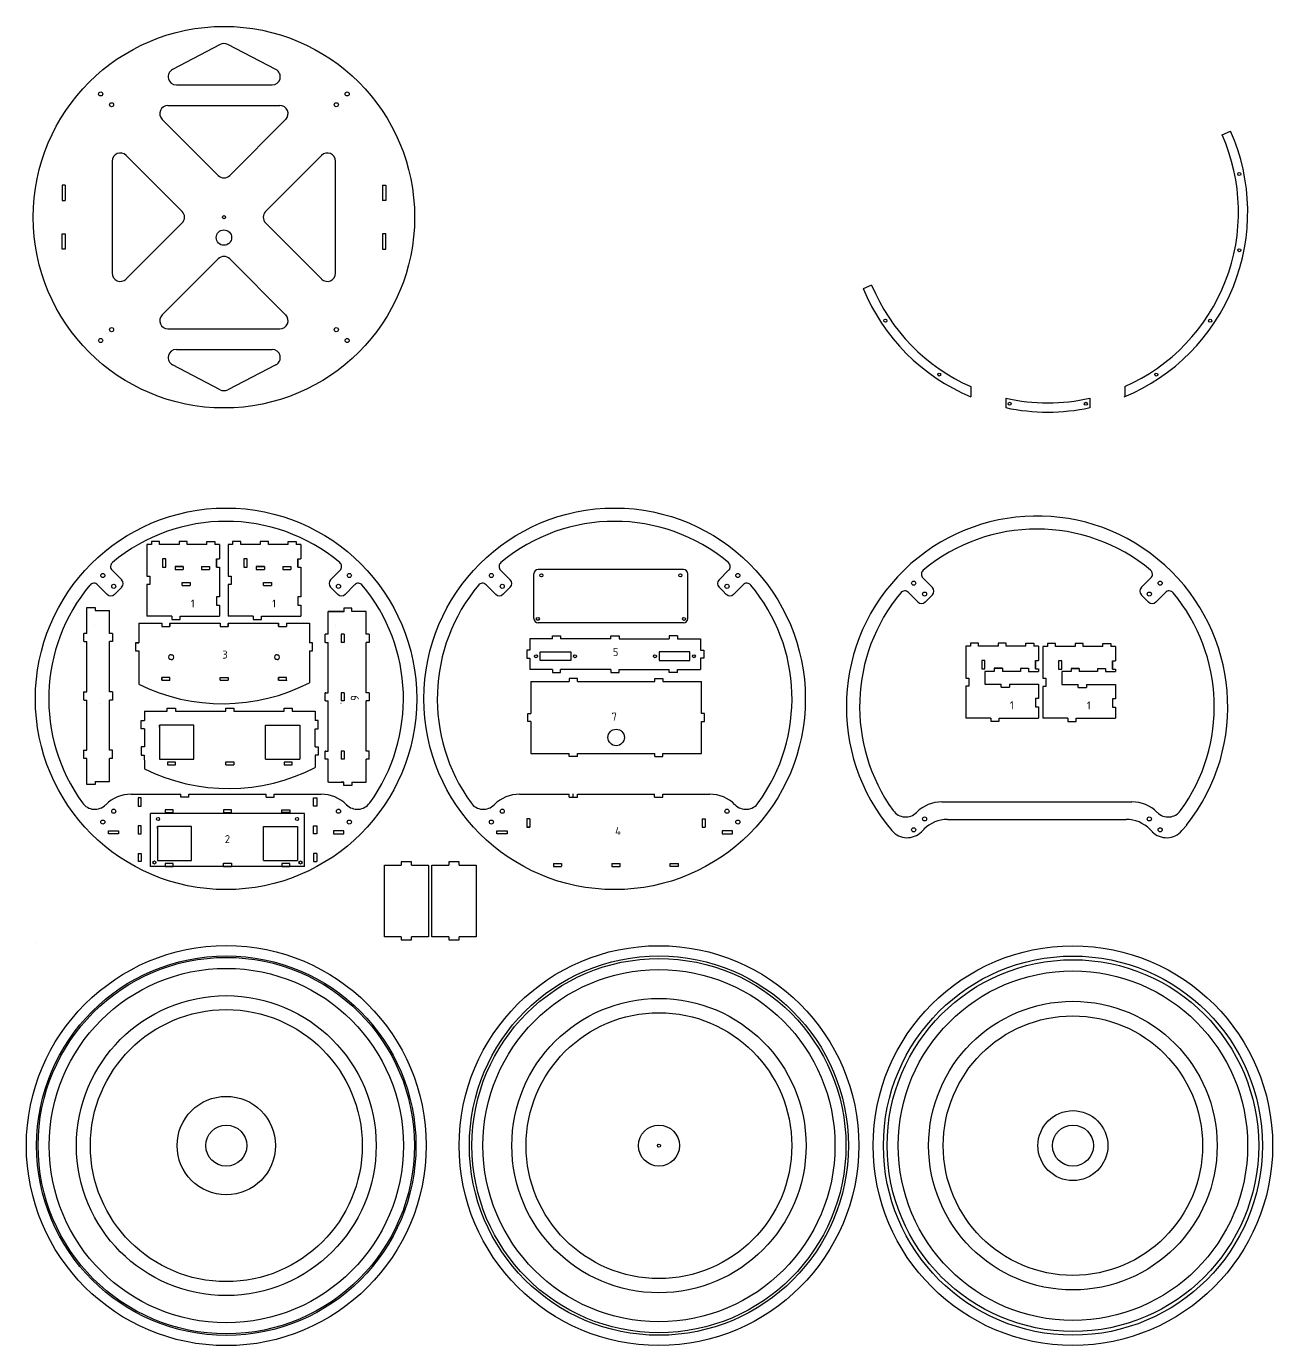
# Model space of a CAD drawing. Header units: millimetres. Extents: x -5261 to 3889, y -3405 to 1689.
# Drawn here: x 1197 to 2412, y -881 to 405 of the extents above; entities that cross this region are included whole.
import ezdxf

# ---------------------------------------------------------------- set-up
doc = ezdxf.new("R2010")
doc.units = ezdxf.units.MM
doc.layers.add('Capa1', color=7, linetype='Continuous')
doc.layers.add('Predeterminado', color=7, linetype='Continuous')

msp = doc.modelspace()

# ---------------------------------------------------------------- linework, layer by layer
at = {"layer": 'Capa1', "color": 7, "linetype": 'Continuous'}
for p, q in [((1385.7, 387), (1339.3, 362.8)), ((1440, 362.8), (1393.1, 387.1)), ((1343, 347.7), (1389.4, 347.7)), ((1389.4, 347.7), (1436.4, 347.7)), ((1334.8, 327.7), (1444, 327.7)), ((1329.1, 314.1), (1383.7, 259.5)), ((1395, 259.5), (1449.6, 314.1)), ((2363.1, 299), (2371.3, 302.7)), ((1348.7, 224.5), (1294.1, 279.1)), ((1430, 224.5), (1484.6, 279.1)), ((1294.1, 158.6), (1348.7, 213.2)), ((1484.6, 158.6), (1430, 213.2)), ((1280.4, 169.5), (1280.4, 164.2)), ((1329.1, 123.5), (1383.7, 178.1)), ((1395, 178.1), (1449.6, 123.5)), ((2021.1, 152.6), (2012.8, 149.1)), ((1334.8, 109.9), (1444, 109.9)), ((1343, 89.9), (1389.4, 89.9)), ((1389.4, 89.9), (1436.4, 89.9)), ((1385.7, 50.6), (1339.3, 74.8)), ((1440, 74.8), (1393.1, 50.6)), ((2118, 53.6), (2118, 43.8)), ((2268, 53.6), (2268, 43.8)), ((2152, 42.3), (2152, 33.1)), ((2234, 42.3), (2234, 33.1)), ((1276.7, -382.4), (1276.7, -379.4)), ((1276.7, -379.4), (1286.7, -379.4)), ((1286.7, -382.4), (1276.7, -382.4)), ((1286.7, -379.4), (1286.7, -382.4)), ((1506.4, -379.4), (1496.4, -379.4)), ((1496.4, -379.4), (1496.4, -382.4)), ((1496.4, -382.4), (1506.4, -382.4)), ((1506.4, -382.4), (1506.4, -379.4)), ((1655.6, -382.4), (1655.6, -379.4)), ((1655.6, -379.4), (1665.6, -379.4)), ((1665.6, -382.4), (1655.6, -382.4)), ((1665.6, -379.4), (1665.6, -382.4)), ((1885.4, -379.4), (1875.4, -379.4)), ((1875.4, -379.4), (1875.4, -382.4)), ((1875.4, -382.4), (1885.4, -382.4)), ((1885.4, -382.4), (1885.4, -379.4)), ((1572.4, -409.8), (1562.4, -409.8)), ((1562.4, -409.8), (1562.4, -412.8)), ((1572.4, -412.8), (1572.4, -409.8)), ((1618.8, -409.8), (1608.8, -409.8)), ((1608.8, -409.8), (1608.8, -412.8)), ((1618.8, -412.8), (1618.8, -409.8)), ((1545.9, -412.8), (1562.4, -412.8)), ((1545.9, -482.8), (1545.9, -412.8)), ((1572.4, -412.8), (1588.9, -412.8)), ((1588.9, -412.8), (1588.9, -482.8)), ((1592.3, -412.8), (1608.8, -412.8)), ((1592.3, -482.8), (1592.3, -412.8)), ((1618.8, -412.8), (1635.3, -412.8)), ((1635.3, -412.8), (1635.3, -482.8)), ((1562.4, -482.8), (1545.9, -482.8)), ((1562.4, -482.8), (1562.4, -485.8)), ((1562.4, -485.8), (1572.4, -485.8)), ((1572.4, -485.8), (1572.4, -482.8)), ((1588.9, -482.8), (1572.4, -482.8)), ((1608.8, -482.8), (1592.3, -482.8)), ((1608.8, -482.8), (1608.8, -485.8)), ((1608.8, -485.8), (1618.8, -485.8)), ((1618.8, -485.8), (1618.8, -482.8)), ((1635.3, -482.8), (1618.8, -482.8))]:
    msp.add_line(p, q, dxfattribs=at)
for centre, radius in [((2379.8, 260.9), 1.5), ((1389.4, 218.8), 1.5), ((1389.4, 198.9), 7.5), ((2379.8, 186.6), 1.5), ((2034.6, 117.9), 1.5), ((2351.4, 117.9), 1.5), ((2087.1, 65.4), 1.5), ((2298.8, 65.4), 1.5), ((2155.8, 36.9), 1.5), ((2230.1, 36.9), 1.5), ((1391.7, -686.3), 195), ((1391.7, -686.3), 185), ((1813.7, -686.3), 194.9), ((1813.7, -686.3), 184.9), ((2217.5, -686.3), 194.8), ((2217.5, -686.3), 184.8), ((1391.7, -686.3), 183.5), ((1391.7, -686.3), 172.8), ((1813.7, -686.3), 182.4), ((2217.5, -686.3), 181.2), ((1813.7, -686.3), 171.7), ((2217.5, -686.3), 170.4), ((1391.7, -686.3), 146.2), ((1813.7, -686.3), 143.5), ((2217.5, -686.3), 140.7), ((1391.7, -686.3), 132.6), ((1813.7, -686.3), 129.6), ((2217.5, -686.3), 126.5), ((1391.7, -686.3), 48), ((2217.5, -686.3), 34.1), ((1391.7, -686.3), 20), ((1813.7, -686.3), 20), ((2217.5, -686.3), 20), ((1813.7, -686.3), 1.5)]:
    msp.add_circle(centre, radius, dxfattribs=at)
for centre, start, end in [((1389.4, 380), 62.734, 117.5843), ((1343, 355.7), 117.5843, 270), ((1436.4, 355.7), 270, 62.734), ((1334.8, 319.7), 90, 225), ((1444, 319.7), 315, 90), ((1288.4, 273.4), 45, 180), ((1490.3, 273.4), 0, 135), ((1389.4, 265.1), 225, 315), ((1343, 218.8), 315, 45), ((1435.7, 218.8), 135, 225), ((1389.4, 172.5), 45, 135), ((1288.4, 164.2), 180, 315), ((1490.3, 164.2), 225, 360), ((1334.8, 117.9), 135, 270), ((1444, 117.9), 270, 45), ((1343, 81.9), 90, 242.4157), ((1436.4, 81.9), 297.266, 90), ((1389.4, 57.7), 242.4157, 297.266)]:
    msp.add_arc(centre, 8, start, end, dxfattribs=at)
at = {"layer": 'Predeterminado', "color": 7, "linetype": 'Continuous'}
for p, q in [((1280.4, 273.4), (1280.4, 164.2)), ((1498.3, 164.2), (1498.3, 273.4)), ((1234.6, 250.1), (1231.6, 250.1)), ((1231.6, 250.1), (1231.6, 235.1)), ((1234.6, 250.1), (1234.6, 235.1)), ((1544.2, 250.1), (1547.2, 250.1)), ((1544.2, 250.1), (1544.2, 235.1)), ((1547.2, 250.1), (1547.2, 235.1)), ((1231.6, 235.1), (1234.6, 235.1)), ((1547.2, 235.1), (1544.2, 235.1)), ((1231.6, 187.5), (1231.6, 202.5)), ((1231.6, 202.5), (1234.6, 202.5)), ((1234.6, 202.5), (1234.6, 187.5)), ((1547.2, 202.5), (1544.2, 202.5)), ((1544.2, 202.5), (1544.2, 187.5)), ((1547.2, 187.5), (1547.2, 202.5)), ((1234.6, 187.5), (1231.6, 187.5)), ((1544.2, 187.5), (1547.2, 187.5)), ((1318.6, -100.3), (1314.1, -100.3)), ((1314.1, -100.3), (1314.1, -131.3)), ((1326.6, -97.3), (1318.6, -97.3)), ((1318.6, -97.3), (1318.6, -100.3)), ((1326.6, -100.3), (1326.6, -97.3)), ((1332.6, -100.3), (1326.6, -100.3)), ((1345.6, -100.3), (1326.6, -100.3)), ((1353.6, -97.3), (1345.6, -97.3)), ((1345.6, -97.3), (1345.6, -100.3)), ((1353.6, -100.3), (1353.6, -97.3)), ((1372.6, -100.3), (1353.6, -100.3)), ((1372.6, -100.3), (1372.6, -97.3)), ((1372.6, -97.3), (1380.6, -97.3)), ((1380.6, -97.3), (1380.6, -100.3)), ((1385.1, -100.3), (1380.6, -100.3)), ((1385.1, -100.3), (1385.1, -114.3)), ((1397.9, -100.3), (1393.4, -100.3)), ((1393.4, -100.3), (1393.4, -131.3)), ((1405.9, -97.3), (1397.9, -97.3)), ((1397.9, -97.3), (1397.9, -100.3)), ((1405.9, -100.3), (1405.9, -97.3)), ((1411.9, -100.3), (1405.9, -100.3)), ((1424.9, -100.3), (1405.9, -100.3)), ((1432.9, -97.3), (1424.9, -97.3)), ((1424.9, -97.3), (1424.9, -100.3)), ((1432.9, -100.3), (1432.9, -97.3)), ((1451.9, -100.3), (1432.9, -100.3)), ((1451.9, -100.3), (1451.9, -97.3)), ((1451.9, -97.3), (1459.9, -97.3)), ((1459.9, -97.3), (1459.9, -100.3)), ((1464.4, -100.3), (1459.9, -100.3)), ((1464.4, -100.3), (1464.4, -114.3)), ((1332.6, -114.3), (1329.6, -114.3)), ((1329.6, -114.3), (1329.6, -122.3)), ((1332.6, -122.3), (1332.6, -114.3)), ((1382.1, -114.3), (1385.1, -114.3)), ((1382.1, -122.3), (1382.1, -114.3)), ((1382.1, -114.3), (1382.1, -122.3)), ((1411.9, -114.3), (1408.9, -114.3)), ((1408.9, -114.3), (1408.9, -122.3)), ((1411.9, -122.3), (1411.9, -114.3)), ((1461.4, -114.3), (1464.4, -114.3)), ((1461.4, -122.3), (1461.4, -114.3)), ((1461.4, -114.3), (1461.4, -122.3)), ((1289.7, -134.7), (1280.3, -125.3)), ((1329.6, -122.3), (1332.6, -122.3)), ((1341.7, -121.8), (1349.7, -121.8)), ((1349.7, -121.8), (1341.7, -121.8)), ((1341.7, -121.8), (1341.7, -124.8)), ((1341.7, -124.8), (1349.7, -124.8)), ((1349.7, -121.8), (1349.7, -124.8)), ((1367.4, -121.8), (1367.4, -124.8)), ((1367.4, -121.8), (1375.2, -121.8)), ((1367.4, -124.8), (1375.2, -124.8)), ((1375.2, -121.8), (1375.2, -124.8)), ((1382.1, -122.3), (1385.1, -122.3)), ((1385.1, -122.3), (1385.1, -124.8)), ((1385.1, -124.8), (1385.1, -137.3)), ((1408.9, -122.3), (1411.9, -122.3)), ((1421, -121.8), (1429, -121.8)), ((1429, -121.8), (1421, -121.8)), ((1421, -121.8), (1421, -124.8)), ((1421, -124.8), (1429, -124.8)), ((1429, -121.8), (1429, -124.8)), ((1446.7, -121.8), (1446.7, -124.8)), ((1446.7, -121.8), (1454.5, -121.8)), ((1446.7, -124.8), (1454.5, -124.8)), ((1454.5, -121.8), (1454.5, -124.8)), ((1461.4, -122.3), (1464.4, -122.3)), ((1464.4, -122.3), (1464.4, -124.8)), ((1464.4, -124.8), (1464.4, -137.3)), ((1493.4, -134.7), (1502.8, -125.3)), ((1668.6, -134.7), (1659.3, -125.3)), ((1837.8, -124.8), (1695.8, -124.8)), ((1872.4, -134.7), (1881.7, -125.3)), ((1275.5, -148.9), (1266.1, -139.5)), ((1314.1, -131.3), (1317.1, -131.3)), ((1314.1, -139.3), (1314.1, -170.3)), ((1317.1, -139.3), (1314.1, -139.3)), ((1317.1, -131.3), (1317.1, -139.3)), ((1348.6, -140.3), (1348.6, -137.3)), ((1348.6, -137.3), (1356.6, -137.3)), ((1348.6, -140.3), (1356.6, -140.3)), ((1356.6, -137.3), (1356.6, -140.3)), ((1385.1, -137.3), (1385.1, -151.3)), ((1393.4, -131.3), (1396.4, -131.3)), ((1393.4, -139.3), (1393.4, -170.3)), ((1396.4, -139.3), (1393.4, -139.3)), ((1396.4, -131.3), (1396.4, -139.3)), ((1427.9, -140.3), (1427.9, -137.3)), ((1427.9, -137.3), (1435.9, -137.3)), ((1427.9, -140.3), (1435.9, -140.3)), ((1435.9, -137.3), (1435.9, -140.3)), ((1464.4, -137.3), (1464.4, -151.3)), ((1507.5, -148.9), (1516.9, -139.5)), ((1654.5, -148.9), (1645.1, -139.5)), ((1691.8, -172.5), (1691.8, -128.8)), ((1841.8, -172.5), (1841.8, -128.8)), ((1886.5, -148.9), (1895.9, -139.5)), ((2080.5, -142.2), (2071.1, -132.8)), ((2080.5, -142.2), (2071.1, -132.8)), ((2284.2, -142.2), (2293.6, -132.8)), ((2284.2, -142.2), (2293.6, -132.8)), ((1286.1, -145.3), (1282.6, -148.9)), ((1286.1, -145.3), (1289.7, -141.8)), ((1385.1, -151.3), (1382.1, -151.3)), ((1382.1, -151.3), (1382.1, -159.3)), ((1464.4, -151.3), (1461.4, -151.3)), ((1461.4, -151.3), (1461.4, -159.3)), ((1496.9, -145.3), (1493.4, -141.8)), ((1496.9, -145.3), (1500.5, -148.9)), ((1665.1, -145.3), (1661.6, -148.9)), ((1665.1, -145.3), (1668.6, -141.8)), ((1875.9, -145.3), (1872.4, -141.8)), ((1875.9, -145.3), (1879.4, -148.9)), ((2066.4, -156.4), (2057, -147)), ((2066.4, -156.4), (2057, -147)), ((2077, -152.8), (2073.5, -156.4)), ((2077, -152.8), (2073.5, -156.4)), ((2077, -152.8), (2080.5, -149.3)), ((2077, -152.8), (2080.5, -149.3)), ((2287.8, -152.8), (2284.2, -149.3)), ((2287.8, -152.8), (2284.2, -149.3)), ((2287.8, -152.8), (2291.3, -156.4)), ((2287.8, -152.8), (2291.3, -156.4)), ((2298.4, -156.4), (2307.8, -147)), ((2298.4, -156.4), (2307.8, -147)), ((1255.7, -164.7), (1255.7, -161.7)), ((1255.7, -161.7), (1263.7, -161.7)), ((1255.7, -187), (1255.7, -164.7)), ((1263.7, -161.7), (1263.7, -164.7)), ((1263.7, -164.7), (1277.7, -164.7)), ((1277.7, -187), (1277.7, -164.7)), ((1382.1, -159.3), (1385.1, -159.3)), ((1385.1, -159.3), (1385.1, -170.3)), ((1461.4, -159.3), (1464.4, -159.3)), ((1464.4, -159.3), (1464.4, -170.3)), ((1491.7, -165.5), (1491.2, -165.5)), ((1491.2, -187.8), (1491.2, -165.5)), ((1506.2, -165.5), (1491.7, -165.5)), ((1491.7, -165.5), (1503.7, -165.5)), ((1503.7, -165.5), (1506.7, -165.5)), ((1514.2, -162.5), (1506.2, -162.5)), ((1506.2, -162.5), (1506.2, -165.5)), ((1514.2, -165.5), (1514.2, -162.5)), ((1528.2, -165.5), (1514.2, -165.5)), ((1528.2, -187.8), (1528.2, -165.5)), ((1263.5, -179.5), (1263.4, -179.6)), ((1306.3, -177.1), (1328.7, -177.1)), ((1306.3, -177.1), (1306.3, -196.1)), ((1338.6, -170.3), (1314.1, -170.3)), ((1328.7, -177.1), (1328.7, -180.1)), ((1328.7, -177.3), (1328.7, -180)), ((1336.5, -177.1), (1336.5, -180.1)), ((1336.5, -177.1), (1385.7, -177.1)), ((1336.5, -180), (1336.5, -177.3)), ((1338.6, -170.3), (1338.6, -173.3)), ((1338.6, -173.3), (1346.6, -173.3)), ((1346.6, -170.3), (1385.1, -170.3)), ((1346.6, -173.3), (1346.6, -170.3)), ((1385.7, -177.1), (1385.7, -180.1)), ((1385.7, -177.3), (1385.7, -180.1)), ((1417.9, -170.3), (1393.4, -170.3)), ((1393.5, -177.1), (1442.6, -177.1)), ((1393.5, -177.1), (1393.5, -180.1)), ((1393.5, -180.1), (1393.5, -177.3)), ((1417.9, -170.3), (1417.9, -173.3)), ((1417.9, -173.3), (1425.9, -173.3)), ((1425.9, -170.3), (1464.4, -170.3)), ((1425.9, -173.3), (1425.9, -170.3)), ((1442.6, -177.1), (1442.6, -180.1)), ((1442.6, -180), (1442.6, -177.3)), ((1450.4, -177.1), (1450.4, -180.1)), ((1450.4, -177.1), (1472.9, -177.1)), ((1450.4, -177.3), (1450.4, -180)), ((1472.9, -177.1), (1472.9, -196.1)), ((1498.2, -179.5), (1498.3, -179.6)), ((1837.8, -176.5), (1695.8, -176.5)), ((1253.2, -187), (1252.7, -187)), ((1252.7, -195), (1252.7, -187)), ((1255.7, -187), (1253.2, -187)), ((1280.7, -187), (1277.7, -187)), ((1280.7, -187), (1280.7, -195)), ((1328.7, -180.1), (1336.5, -180.1)), ((1385.7, -180.1), (1393.5, -180.1)), ((1385.7, -180.1), (1393.5, -180.1)), ((1442.6, -180.1), (1450.4, -180.1)), ((1488.7, -187.8), (1488.2, -187.8)), ((1488.2, -195.8), (1488.2, -187.8)), ((1491.2, -187.8), (1488.7, -187.8)), ((1506.7, -187.8), (1503.7, -187.8)), ((1503.7, -187.8), (1503.7, -195.8)), ((1506.7, -187.8), (1506.7, -195.8)), ((1531.2, -187.8), (1528.2, -187.8)), ((1531.2, -187.8), (1531.2, -195.8)), ((1709.8, -192.2), (1687.8, -192.2)), ((1687.8, -192.2), (1687.8, -203.2)), ((1709.8, -192.2), (1709.8, -189.2)), ((1709.8, -189.2), (1717.8, -189.2)), ((1717.8, -189.2), (1717.8, -192.2)), ((1766.8, -192.2), (1717.8, -192.2)), ((1766.8, -192.2), (1766.8, -189.2)), ((1766.8, -189.2), (1774.8, -189.2)), ((1774.8, -189.2), (1774.8, -192.2)), ((1774.8, -192.2), (1823.8, -192.2)), ((1831.8, -189.2), (1823.8, -189.2)), ((1823.8, -189.2), (1823.8, -192.2)), ((1831.8, -189.2), (1831.8, -192.2)), ((1831.8, -192.2), (1854.4, -192.2)), ((1854.4, -192.2), (1854.4, -203.2)), ((1253.2, -195), (1252.7, -195)), ((1253.2, -195), (1255.7, -195)), ((1255.7, -244), (1255.7, -195)), ((1280.7, -195), (1277.7, -195)), ((1277.7, -244), (1277.7, -195)), ((1303.3, -196.1), (1306.3, -196.1)), ((1306.3, -196.1), (1303.3, -196.1)), ((1303.3, -196.1), (1303.3, -204.1)), ((1303.3, -204.1), (1306.3, -204.1)), ((1306.3, -204.1), (1306.3, -232.6)), ((1475.9, -196.1), (1472.9, -196.1)), ((1472.9, -204.1), (1472.9, -232.6)), ((1472.9, -204.1), (1475.9, -204.1)), ((1475.9, -204.1), (1475.9, -196.1)), ((1488.7, -195.8), (1488.2, -195.8)), ((1488.7, -195.8), (1491.2, -195.8)), ((1491.2, -244.8), (1491.2, -195.8)), ((1506.7, -195.8), (1503.7, -195.8)), ((1531.2, -195.8), (1528.2, -195.8)), ((1528.2, -244.8), (1528.2, -195.8)), ((1687.8, -203.2), (1684.8, -203.2)), ((1684.8, -203.2), (1684.8, -211.2)), ((1697.8, -213.4), (1697.8, -204.9)), ((1697.8, -204.9), (1727.8, -204.9)), ((1727.8, -204.9), (1727.8, -213.4)), ((1843.8, -204.9), (1813.8, -204.9)), ((1813.8, -204.9), (1813.8, -213.4)), ((1843.8, -213.4), (1843.8, -204.9)), ((1854.4, -203.2), (1857.4, -203.2)), ((1857.4, -203.2), (1857.4, -211.2)), ((2117.5, -199.5), (2113, -199.5)), ((2113, -199.5), (2113, -230.5)), ((2125.5, -196.5), (2117.5, -196.5)), ((2117.5, -196.5), (2117.5, -199.5)), ((2125.5, -199.5), (2125.5, -196.5)), ((2131.5, -199.5), (2125.5, -199.5)), ((2144.5, -199.5), (2125.5, -199.5)), ((2152.5, -196.5), (2144.5, -196.5)), ((2144.5, -196.5), (2144.5, -199.5)), ((2152.5, -199.5), (2152.5, -196.5)), ((2171.5, -199.5), (2152.5, -199.5)), ((2171.5, -199.5), (2171.5, -196.5)), ((2171.5, -196.5), (2179.5, -196.5)), ((2179.5, -196.5), (2179.5, -199.5)), ((2184, -199.5), (2179.5, -199.5)), ((2184, -199.5), (2184, -213.5)), ((2192.6, -199.7), (2188.1, -199.7)), ((2188.1, -199.7), (2188.1, -230.7)), ((2200.6, -196.7), (2192.6, -196.7)), ((2192.6, -196.7), (2192.6, -199.7)), ((2200.6, -199.7), (2200.6, -196.7)), ((2206.6, -199.7), (2200.6, -199.7)), ((2219.6, -199.7), (2200.6, -199.7)), ((2227.6, -196.7), (2219.6, -196.7)), ((2219.6, -196.7), (2219.6, -199.7)), ((2227.6, -199.7), (2227.6, -196.7)), ((2246.6, -199.7), (2227.6, -199.7)), ((2246.6, -199.7), (2246.6, -196.7)), ((2246.6, -196.7), (2254.6, -196.7)), ((2254.6, -196.7), (2254.6, -199.7)), ((2259.1, -199.7), (2254.6, -199.7)), ((2259.1, -199.7), (2259.1, -213.7)), ((1337.9, -207.9), (1336.7, -207.9)), ((1337.9, -212.3), (1336.7, -212.3)), ((1337.9, -207.9), (1339.1, -207.9)), ((1337.9, -212.3), (1339.1, -212.3)), ((1441.2, -207.9), (1440, -207.9)), ((1441.2, -212.3), (1440, -212.3)), ((1441.2, -207.9), (1442.4, -207.9)), ((1441.2, -212.3), (1442.4, -212.3)), ((1684.8, -211.2), (1687.8, -211.2)), ((1687.8, -211.2), (1687.8, -222.2)), ((1727.8, -213.4), (1697.8, -213.4)), ((1813.8, -213.4), (1843.8, -213.4)), ((1854.4, -211.2), (1854.4, -222.2)), ((1857.4, -211.2), (1854.4, -211.2)), ((2131.5, -213.5), (2128.5, -213.5)), ((2128.5, -213.5), (2128.5, -221.5)), ((2131.5, -221.5), (2131.5, -213.5)), ((2181, -213.5), (2184, -213.5)), ((2181, -221.5), (2181, -213.5)), ((2181, -213.5), (2181, -221.5)), ((2206.6, -213.7), (2203.6, -213.7)), ((2203.6, -213.7), (2203.6, -221.7)), ((2206.6, -221.7), (2206.6, -213.7)), ((2256.1, -213.7), (2259.1, -213.7)), ((2256.1, -221.7), (2256.1, -213.7)), ((2256.1, -213.7), (2256.1, -221.7)), ((1328.7, -232.6), (1328.7, -229.8)), ((1336.5, -229.9), (1328.7, -229.9)), ((1328.7, -229.9), (1328.7, -232.6)), ((1336.5, -232.6), (1336.5, -229.9)), ((1385.7, -232.6), (1385.7, -229.8)), ((1385.7, -229.8), (1393.5, -229.8)), ((1385.7, -232.6), (1385.7, -229.8)), ((1393.5, -229.8), (1393.5, -232.6)), ((1393.5, -229.8), (1393.5, -232.6)), ((1442.6, -232.6), (1442.6, -229.8)), ((1450.4, -229.9), (1442.6, -229.9)), ((1442.6, -229.9), (1442.6, -232.6)), ((1450.4, -232.6), (1450.4, -229.9)), ((1709.8, -222.2), (1687.8, -222.2)), ((1709.8, -222.2), (1709.8, -225.2)), ((1709.8, -225.2), (1717.8, -225.2)), ((1766.8, -222.2), (1717.8, -222.2)), ((1717.8, -225.2), (1717.8, -222.2)), ((1734.3, -230.9), (1726.3, -230.9)), ((1726.3, -230.9), (1726.3, -233.9)), ((1734.3, -233.9), (1734.3, -230.9)), ((1766.8, -222.2), (1766.8, -225.2)), ((1766.8, -225.2), (1774.8, -225.2)), ((1774.8, -225.2), (1774.8, -222.2)), ((1774.8, -222.2), (1823.8, -222.2)), ((1809.6, -233.9), (1809.6, -230.9)), ((1809.6, -230.9), (1817.6, -230.9)), ((1817.6, -230.9), (1817.6, -233.9)), ((1823.8, -225.2), (1823.8, -222.2)), ((1831.8, -225.2), (1823.8, -225.2)), ((1831.8, -222.2), (1854.4, -222.2)), ((1831.8, -225.2), (1831.8, -222.2)), ((2113, -230.5), (2116, -230.5)), ((2116, -230.5), (2116, -238.5)), ((2128.5, -221.5), (2131.5, -221.5)), ((2131.5, -224), (2131.5, -236.5)), ((2140.7, -224), (2131.5, -224)), ((2140.7, -221), (2148.7, -221)), ((2148.7, -221), (2140.7, -221)), ((2140.7, -221), (2140.7, -224)), ((2148.7, -221), (2148.7, -224)), ((2166.3, -224), (2148.7, -224)), ((2166.3, -221), (2166.3, -224)), ((2166.3, -221), (2174.2, -221)), ((2174.2, -221), (2174.2, -224)), ((2174.2, -224), (2184, -224)), ((2181, -221.5), (2184, -221.5)), ((2184, -221.5), (2184, -224)), ((2188.1, -230.7), (2191.1, -230.7)), ((2191.1, -230.7), (2191.1, -238.7)), ((2203.6, -221.7), (2206.6, -221.7)), ((2206.6, -224.2), (2206.6, -236.7)), ((2215.7, -224.2), (2206.6, -224.2)), ((2215.7, -221.2), (2223.7, -221.2)), ((2223.7, -221.2), (2215.7, -221.2)), ((2215.7, -221.2), (2215.7, -224.2)), ((2223.7, -221.2), (2223.7, -224.2)), ((2241.4, -224.2), (2223.7, -224.2)), ((2241.4, -221.2), (2241.4, -224.2)), ((2241.4, -221.2), (2249.2, -221.2)), ((2249.2, -221.2), (2249.2, -224.2)), ((2249.2, -224.2), (2259.1, -224.2)), ((2256.1, -221.7), (2259.1, -221.7)), ((2259.1, -221.7), (2259.1, -224.2)), ((1253.2, -244), (1252.7, -244)), ((1252.7, -252), (1252.7, -244)), ((1253.2, -244), (1255.7, -244)), ((1280.7, -244), (1277.7, -244)), ((1280.7, -244), (1280.7, -252)), ((1306.3, -232.6), (1306.3, -236.5)), ((1328.7, -232.6), (1336.5, -232.6)), ((1336.5, -232.6), (1336.7, -232.6)), ((1336.7, -232.8), (1336.7, -232.6)), ((1385.7, -232.6), (1393.5, -232.6)), ((1442.6, -232.6), (1450.4, -232.6)), ((1450.4, -232.6), (1450.7, -232.6)), ((1450.7, -232.8), (1450.7, -232.6)), ((1456.5, -242.3), (1456.5, -242.3)), ((1472.9, -232.6), (1472.9, -235.1)), ((1688.7, -233.9), (1688.7, -264.9)), ((1688.7, -233.9), (1726.3, -233.9)), ((1734.3, -233.9), (1809.6, -233.9)), ((1817.6, -233.9), (1855.3, -233.9)), ((1855.3, -264.9), (1855.3, -233.9)), ((2113, -238.5), (2113, -269.5)), ((2116, -238.5), (2113, -238.5)), ((2131.5, -236.5), (2147.5, -236.5)), ((2147.5, -239.5), (2147.5, -236.5)), ((2147.5, -239.5), (2155.5, -239.5)), ((2155.5, -236.5), (2155.5, -239.5)), ((2155.5, -236.5), (2184, -236.5)), ((2184, -236.5), (2184, -250.5)), ((2188.1, -238.7), (2188.1, -269.7)), ((2191.1, -238.7), (2188.1, -238.7)), ((2206.6, -236.7), (2222.6, -236.7)), ((2222.6, -239.7), (2222.6, -236.7)), ((2222.6, -239.7), (2230.6, -239.7)), ((2230.6, -236.7), (2230.6, -239.7)), ((2230.6, -236.7), (2259.1, -236.7)), ((2259.1, -236.7), (2259.1, -250.7)), ((1253.2, -252), (1252.7, -252)), ((1253.2, -252), (1255.7, -252)), ((1255.7, -300.9), (1255.7, -252)), ((1268.8, -254.8), (1268.7, -254.8)), ((1277.7, -300.9), (1277.7, -252)), ((1280.7, -252), (1277.7, -252)), ((1488.7, -244.8), (1488.2, -244.8)), ((1488.2, -252.8), (1488.2, -244.8)), ((1488.7, -252.8), (1488.2, -252.8)), ((1488.7, -244.8), (1491.2, -244.8)), ((1488.7, -252.8), (1491.2, -252.8)), ((1491.2, -301.7), (1491.2, -252.8)), ((1503.5, -254.8), (1503.6, -254.8)), ((1506.7, -244.8), (1503.7, -244.8)), ((1503.7, -244.8), (1503.7, -252.8)), ((1506.7, -252.8), (1503.7, -252.8)), ((1506.7, -244.8), (1506.7, -252.8)), ((1531.2, -244.8), (1528.2, -244.8)), ((1528.2, -301.7), (1528.2, -252.8)), ((1531.2, -252.8), (1528.2, -252.8)), ((1531.2, -244.8), (1531.2, -252.8)), ((2184, -250.5), (2181, -250.5)), ((2181, -250.5), (2181, -258.5)), ((2259.1, -250.7), (2256.1, -250.7)), ((2256.1, -250.7), (2256.1, -258.7)), ((1311.8, -262.7), (1334.1, -262.7)), ((1311.8, -262.7), (1311.8, -271.9)), ((1334.1, -262.7), (1334.1, -259.7)), ((1334.1, -259.7), (1342.1, -259.7)), ((1342.1, -259.7), (1342.1, -262.7)), ((1342.1, -262.7), (1391.1, -262.7)), ((1391.1, -262.7), (1391.1, -259.7)), ((1391.1, -259.7), (1399.1, -259.7)), ((1399.1, -259.7), (1399.1, -262.7)), ((1399.1, -262.7), (1448, -262.7)), ((1448, -262.7), (1448, -259.7)), ((1448, -259.7), (1456, -259.7)), ((1456, -259.7), (1456, -262.7)), ((1456, -262.7), (1478.4, -262.7)), ((1478.4, -262.7), (1478.4, -271.9)), ((1685.7, -272.9), (1685.7, -264.9)), ((1685.7, -264.9), (1688.7, -264.9)), ((1858.3, -264.9), (1855.3, -264.9)), ((1858.3, -272.9), (1858.3, -264.9)), ((2137.5, -269.5), (2113, -269.5)), ((2137.5, -269.5), (2137.5, -272.5)), ((2145.5, -269.5), (2184, -269.5)), ((2145.5, -272.5), (2145.5, -269.5)), ((2181, -258.5), (2184, -258.5)), ((2184, -258.5), (2184, -269.5)), ((2212.6, -269.7), (2188.1, -269.7)), ((2212.6, -269.7), (2212.6, -272.7)), ((2220.6, -269.7), (2259.1, -269.7)), ((2220.6, -272.7), (2220.6, -269.7)), ((2256.1, -258.7), (2259.1, -258.7)), ((2259.1, -258.7), (2259.1, -269.7)), ((1308.8, -279.9), (1308.8, -271.9)), ((1308.8, -271.9), (1311.8, -271.9)), ((1311.8, -279.9), (1308.8, -279.9)), ((1311.8, -279.9), (1311.8, -297.5)), ((1326.7, -276.3), (1326.7, -309.7)), ((1360.1, -276.3), (1326.7, -276.3)), ((1339.2, -276.3), (1326.7, -276.3)), ((1326.7, -278.4), (1326.7, -276.3)), ((1360.1, -309.7), (1360.1, -276.3)), ((1430.1, -309.7), (1430.1, -276.3)), ((1430.1, -276.3), (1463.4, -276.3)), ((1463.4, -276.3), (1463.4, -309.7)), ((1481.4, -271.9), (1478.4, -271.9)), ((1478.4, -297.5), (1478.4, -279.9)), ((1478.4, -279.9), (1481.4, -279.9)), ((1481.4, -279.9), (1481.4, -271.9)), ((1688.7, -272.9), (1685.7, -272.9)), ((1688.7, -272.9), (1688.7, -303.9)), ((1855.3, -272.9), (1858.3, -272.9)), ((1855.3, -303.9), (1855.3, -272.9)), ((2137.5, -272.5), (2145.5, -272.5)), ((2212.6, -272.7), (2220.6, -272.7)), ((1253.2, -300.9), (1252.7, -300.9)), ((1252.7, -308.9), (1252.7, -300.9)), ((1253.2, -300.9), (1255.7, -300.9)), ((1280.7, -300.9), (1277.7, -300.9)), ((1280.7, -308.9), (1280.7, -300.9)), ((1308.8, -297.5), (1308.7, -305.5)), ((1308.7, -305.5), (1311.7, -305.5)), ((1311.8, -297.5), (1308.8, -297.5)), ((1311.7, -305.5), (1311.8, -315.2)), ((1478.4, -297.5), (1481.4, -297.5)), ((1481.4, -305.5), (1478.4, -305.5)), ((1478.4, -305.5), (1478.4, -315.2)), ((1481.4, -297.5), (1481.4, -305.5)), ((1488.7, -301.7), (1488.2, -301.7)), ((1488.2, -309.7), (1488.2, -301.7)), ((1488.7, -301.7), (1491.2, -301.7)), ((1503.7, -301.7), (1503.7, -309.7)), ((1506.7, -301.7), (1503.7, -301.7)), ((1506.7, -301.7), (1506.7, -309.7)), ((1531.2, -301.7), (1528.2, -301.7)), ((1531.2, -309.7), (1531.2, -301.7)), ((1688.7, -303.9), (1726.3, -303.9)), ((1726.3, -306.9), (1726.3, -303.9)), ((1734.3, -306.9), (1726.3, -306.9)), ((1734.3, -303.9), (1809.6, -303.9)), ((1734.3, -306.9), (1734.3, -303.9)), ((1809.6, -306.9), (1809.6, -303.9)), ((1809.6, -306.9), (1817.6, -306.9)), ((1817.6, -306.9), (1817.6, -303.9)), ((1817.6, -303.9), (1855.3, -303.9)), ((1253.2, -308.9), (1252.7, -308.9)), ((1255.7, -308.9), (1253.2, -308.9)), ((1255.7, -331.3), (1255.7, -308.9)), ((1280.7, -308.9), (1277.7, -308.9)), ((1277.7, -331.3), (1277.7, -308.9)), ((1311.8, -315.2), (1311.8, -319.1)), ((1326.7, -309.7), (1360.1, -309.7)), ((1342, -312.5), (1334.2, -312.5)), ((1334.2, -312.5), (1334.2, -315.2)), ((1342, -312.5), (1334.2, -312.5)), ((1334.2, -312.5), (1334.2, -315.2)), ((1334.2, -315.2), (1342, -315.2)), ((1342, -315.2), (1342, -312.5)), ((1342, -315.2), (1342, -312.5)), ((1391.2, -315.2), (1391.2, -312.2)), ((1391.2, -312.2), (1399, -312.2)), ((1391.2, -315.2), (1391.2, -312.2)), ((1391.2, -312.2), (1399, -312.2)), ((1391.2, -315.2), (1399, -315.2)), ((1399, -312.2), (1399, -315.2)), ((1399, -312.2), (1399, -315.2)), ((1430.1, -309.7), (1463.4, -309.7)), ((1455.9, -312.5), (1448.1, -312.5)), ((1448.1, -312.5), (1448.1, -315.2)), ((1455.9, -312.5), (1448.1, -312.5)), ((1448.1, -312.5), (1448.1, -315.2)), ((1448.1, -315.2), (1455.9, -315.2)), ((1455.9, -315.2), (1455.9, -312.5)), ((1455.9, -315.2), (1455.9, -312.5)), ((1478.4, -315.2), (1478.4, -317.8)), ((1488.7, -309.7), (1488.2, -309.7)), ((1491.2, -309.7), (1488.7, -309.7)), ((1491.2, -332.1), (1491.2, -309.7)), ((1506.7, -309.7), (1503.7, -309.7)), ((1531.2, -309.7), (1528.2, -309.7)), ((1528.2, -332.1), (1528.2, -309.7)), ((1255.7, -334.3), (1255.7, -331.3)), ((1263.7, -334.3), (1255.7, -334.3)), ((1263.7, -331.3), (1277.7, -331.3)), ((1263.7, -331.3), (1263.7, -334.3)), ((1462, -324.9), (1462.1, -324.9)), ((1491.7, -332.1), (1491.2, -332.1)), ((1491.7, -332.1), (1506.2, -332.1)), ((1506.2, -332.1), (1503.7, -332.1)), ((1506.2, -335.1), (1506.2, -332.1)), ((1514.2, -332.1), (1514.2, -335.1)), ((1514.2, -332.1), (1528.2, -332.1)), ((1298.8, -343.7), (1302.2, -343.7)), ((1301.5, -343.7), (1347.2, -343.7)), ((1309.6, -343.7), (1347.2, -343.7)), ((1347.2, -346.7), (1347.2, -343.7)), ((1355.2, -346.7), (1347.2, -346.7)), ((1355.2, -343.7), (1430.5, -343.7)), ((1355.2, -343.7), (1430.5, -343.7)), ((1355.2, -346.7), (1355.2, -343.7)), ((1430.5, -346.7), (1430.5, -343.7)), ((1430.5, -346.7), (1438.5, -346.7)), ((1438.5, -346.7), (1438.5, -343.7)), ((1438.5, -343.7), (1476.2, -343.7)), ((1438.5, -343.7), (1484.2, -343.7)), ((1514.2, -335.1), (1506.2, -335.1)), ((1677.8, -343.7), (1681.2, -343.7)), ((1680.5, -343.7), (1726.2, -343.7)), ((1688.6, -343.7), (1726.2, -343.7)), ((1726.2, -346.7), (1726.2, -343.7)), ((1726.2, -346.7), (1734.2, -346.7)), ((1729.8, -343.2), (1729.8, -346.2)), ((1734.2, -343.7), (1809.5, -343.7)), ((1734.2, -343.7), (1809.5, -343.7)), ((1734.2, -346.7), (1734.2, -343.7)), ((1809.5, -346.7), (1809.5, -343.7)), ((1809.5, -346.7), (1817.5, -346.7)), ((1817.5, -346.7), (1817.5, -343.7)), ((1817.5, -343.7), (1855.1, -343.7)), ((1855.1, -343.7), (1863.2, -343.7)), ((1274.2, -353.9), (1274.1, -354)), ((1297.1, -358.7), (1297.1, -358.7)), ((1308.8, -347.4), (1305.8, -347.4)), ((1305.8, -347.4), (1305.8, -355.4)), ((1305.8, -355.4), (1308.8, -355.4)), ((1308.8, -355.4), (1308.8, -347.4)), ((1339.8, -358.8), (1332, -358.8)), ((1332, -358.8), (1332, -361.5)), ((1339.8, -361.5), (1339.8, -358.8)), ((1396.8, -358.8), (1389, -358.8)), ((1389, -358.8), (1389, -361.6)), ((1396.8, -361.6), (1396.8, -358.8)), ((1445.9, -358.8), (1453.7, -358.8)), ((1445.9, -361.5), (1445.9, -358.8)), ((1453.7, -358.8), (1453.7, -361.5)), ((1476.9, -355.4), (1476.9, -347.4)), ((1476.9, -347.4), (1479.9, -347.4)), ((1479.9, -355.4), (1476.9, -355.4)), ((1479.9, -347.4), (1479.9, -355.4)), ((1508.9, -353.9), (1509, -354)), ((1653.1, -353.9), (1653.1, -354)), ((1887.9, -353.9), (1887.9, -354)), ((2089.7, -351.2), (2275.1, -351.2)), ((1467.9, -362.4), (1317.9, -362.4)), ((1317.9, -414.1), (1317.9, -362.4)), ((1332, -361.5), (1339.8, -361.5)), ((1389, -361.6), (1396.8, -361.6)), ((1453.7, -361.5), (1445.9, -361.5)), ((1467.9, -414.1), (1467.9, -362.4)), ((1687.8, -367.7), (1684.8, -367.7)), ((1684.8, -367.7), (1684.8, -375.8)), ((1684.8, -367.7), (1684.8, -375.7)), ((1687.8, -367.7), (1684.8, -367.7)), ((1687.8, -367.7), (1687.8, -375.7)), ((1855.9, -367.7), (1858.9, -367.7)), ((1855.9, -367.7), (1855.9, -375.7)), ((1858.9, -367.7), (1858.9, -375.8)), ((2065, -361.5), (2064.9, -361.5)), ((2095.1, -368.4), (2269.6, -368.4)), ((1308.8, -374.4), (1305.8, -374.4)), ((1305.8, -374.4), (1305.8, -382.4)), ((1305.8, -382.4), (1308.8, -382.4)), ((1308.8, -382.4), (1308.8, -374.4)), ((1324.5, -375.1), (1324.5, -408.5)), ((1357.9, -375.1), (1324.5, -375.1)), ((1337, -375.1), (1324.5, -375.1)), ((1324.5, -377.3), (1324.5, -375.1)), ((1357.9, -408.5), (1357.9, -375.1)), ((1427.9, -408.5), (1427.9, -375.1)), ((1427.9, -375.1), (1461.2, -375.1)), ((1461.2, -375.1), (1461.2, -408.5)), ((1476.9, -382.4), (1476.9, -374.4)), ((1476.9, -374.4), (1479.9, -374.4)), ((1479.9, -382.4), (1476.9, -382.4)), ((1479.9, -374.4), (1479.9, -382.4)), ((1687.8, -375.7), (1684.8, -375.7)), ((1684.8, -375.7), (1687.8, -375.7)), ((1855.9, -375.7), (1858.9, -375.7)), ((2072.3, -377.8), (2069.8, -380.3)), ((2292.5, -377.8), (2295, -380.3)), ((2323.7, -379.2), (2328.5, -373.8)), ((1305.8, -401.4), (1308.8, -401.4)), ((1305.8, -401.4), (1305.8, -409.4)), ((1308.8, -409.4), (1305.8, -409.4)), ((1308.8, -401.4), (1308.8, -409.4)), ((1324.5, -408.5), (1357.9, -408.5)), ((1339.8, -411.4), (1332, -411.4)), ((1332, -411.4), (1332, -414.1)), ((1339.8, -414.1), (1339.8, -411.4)), ((1389, -414.1), (1389, -411.1)), ((1389, -411.1), (1396.8, -411.1)), ((1396.8, -411.1), (1396.8, -414.1)), ((1427.9, -408.5), (1461.2, -408.5)), ((1453.7, -411.4), (1445.9, -411.4)), ((1445.9, -411.4), (1445.9, -414.1)), ((1453.7, -414.1), (1453.7, -411.4)), ((1479.9, -401.4), (1476.9, -401.4)), ((1476.9, -401.4), (1476.9, -409.4)), ((1476.9, -409.4), (1479.9, -409.4)), ((1479.9, -401.4), (1479.9, -409.4)), ((1710.8, -411.2), (1710.8, -414.2)), ((1710.8, -411.2), (1718.8, -411.2)), ((1718.7, -411.2), (1718.7, -414)), ((1767.8, -411.2), (1767.8, -414.2)), ((1767.8, -411.2), (1775.8, -411.2)), ((1775.8, -414.2), (1775.8, -411.2)), ((1824.8, -414.2), (1824.8, -411.2)), ((1824.8, -411.2), (1832.8, -411.2)), ((1832.6, -411.2), (1832.6, -414)), ((1467.9, -414.1), (1317.9, -414.1)), ((1332, -414.1), (1339.8, -414.1)), ((1389, -414.1), (1396.8, -414.1)), ((1445.9, -414.1), (1453.7, -414.1)), ((1710.8, -414.2), (1718.8, -414.2)), ((1767.8, -414.2), (1775.8, -414.2)), ((1832.8, -414.2), (1824.8, -414.2)), ((1838.8, -423.7), (1838.8, -423.7)), ((1206.7, -488.1), (1206.7, -488.1))]:
    msp.add_line(p, q, dxfattribs=at)
for centre, radius in [((1389.4, 218.8), 186), ((1269.2, 339), 2), ((1509.6, 339), 2), ((1279.8, 328.4), 2), ((1499, 328.4), 2), ((1279.8, 109.2), 2), ((1499, 109.2), 2), ((1269.2, 98.6), 2), ((1509.6, 98.6), 2), ((1391.5, -250.7), 186), ((1770.5, -250.7), 186), ((1271.3, -130.5), 2), ((1511.7, -130.5), 2), ((1650.3, -130.5), 2), ((1890.7, -130.5), 2), ((1281.9, -141.1), 2), ((1501.1, -141.1), 2), ((1660.9, -141.1), 2), ((1699, -130.3), 1.5), ((1834.6, -130.3), 1.5), ((1880.1, -141.1), 2), ((2062.2, -138), 2), ((2062.2, -138), 2), ((2302.6, -138), 2), ((2302.6, -138), 2), ((2072.8, -148.6), 2), ((2072.8, -148.6), 2), ((2292, -148.6), 2), ((2292, -148.6), 2), ((1695.6, -172.8), 1.5), ((1838.1, -172.8), 1.5), ((1693.8, -209.2), 1.5), ((1731.8, -209.2), 1.5), ((1809.8, -209.2), 1.5), ((1847.8, -209.2), 1.5), ((1772, -288.4), 8), ((1281.9, -360.3), 2), ((1501.1, -360.3), 2), ((1660.9, -360.3), 2), ((1880.1, -360.3), 2), ((1271.3, -370.9), 2), ((1325.1, -367.9), 1.5), ((1460.7, -367.9), 1.5), ((1511.7, -370.9), 2), ((1650.3, -370.9), 2), ((1890.7, -370.9), 2), ((2072.8, -367.8), 2), ((2072.8, -367.8), 2), ((2292, -367.8), 2), ((2062.2, -378.4), 2), ((2062.2, -378.4), 2), ((2302.6, -378.4), 2), ((1321.6, -410.3), 1.5), ((1464.1, -410.3), 1.5)]:
    msp.add_circle(centre, radius, dxfattribs=at)
for centre, radius, start, end in [((2193, 223.8), 195, 292.5, 23.8725), ((2193, 223.8), 186, 293.78, 23.8725), ((2193, 223.8), 195, 202.5, 247.3801), ((2193, 223.8), 186, 202.5, 246.22), ((2193, 223.8), 186, 257.2657, 282.7343), ((2193, 223.8), 195, 257.8626, 282.1374), ((2182.5, -258.5), 186, 321.6808, 220.4729), ((1391.5, -250.7), 173, 50.1225, 129.8775), ((1770.5, -250.7), 173, 50.1225, 129.8775), ((2182.4, -258.2), 173, 50.1225, 129.8775), ((2182.4, -258.2), 173, 50.1225, 129.8775), ((1283.8, -121.8), 5, 129.8775, 225), ((1499.2, -121.8), 5, 315, 50.1225), ((1662.8, -121.8), 5, 129.8775, 225), ((1695.8, -128.8), 4, 90, 180), ((1837.8, -128.8), 4, 0, 90), ((1878.2, -121.8), 5, 315, 50.1225), ((2074.7, -129.3), 5, 129.8775, 225), ((2074.7, -129.3), 5, 129.8775, 225), ((2290.1, -129.3), 5, 315, 50.1225), ((2290.1, -129.3), 5, 315, 50.1225), ((1391.5, -250.7), 173, 140.1225, 215.9246), ((1262.6, -143), 5, 45, 140.1225), ((1286.1, -138.3), 5, 315, 45), ((1496.9, -138.3), 5, 135, 225), ((1520.5, -143), 5, 39.8775, 135), ((1391.5, -250.7), 173, 324.0754, 39.8775), ((1770.5, -250.7), 173, 140.1225, 215.9246), ((1641.6, -143), 5, 45, 140.1225), ((1665.1, -138.3), 5, 315, 45), ((1875.9, -138.3), 5, 135, 225), ((1899.4, -143), 5, 39.8775, 135), ((1770.5, -250.7), 173, 324.0754, 39.8775), ((1279.1, -145.3), 5, 225, 315), ((1504, -145.3), 5, 225, 315), ((1658, -145.3), 5, 225, 315), ((1883, -145.3), 5, 225, 315), ((2182.4, -258.2), 173, 140.1225, 215.9246), ((2053.5, -150.5), 5, 45, 140.1225), ((2053.5, -150.5), 5, 45, 140.1225), ((2077, -145.8), 5, 315, 45), ((2077, -145.8), 5, 315, 45), ((2287.8, -145.8), 5, 135, 225), ((2287.8, -145.8), 5, 135, 225), ((2311.3, -150.5), 5, 39.8775, 135), ((2311.3, -150.5), 5, 39.8775, 135), ((2182.4, -258.2), 173, 324.0754, 39.8775), ((2069.9, -152.8), 5, 225, 315), ((2069.9, -152.8), 5, 225, 315), ((2294.8, -152.8), 5, 225, 315), ((2294.8, -152.8), 5, 225, 315), ((1695.8, -172.5), 4, 180, 270), ((1837.8, -172.5), 4, 270, 0), ((1337.9, -210.1), 2.5, 118.3576, 241.6424), ((1337.9, -210.1), 2.5, 298.3576, 61.6424), ((1441.2, -210.1), 2.5, 118.3576, 241.6424), ((1441.2, -210.1), 2.5, 298.3576, 61.6424), ((1388.2, -69.5), 186, 243.8597, 297.0663), ((1393.7, -152.1), 186, 243.8684, 297.0616), ((1298.8, -378.6), 34.9, 90, 135), ((1484.2, -378.6), 34.9, 45, 90), ((1677.8, -378.6), 34.9, 90, 135), ((1863.2, -378.6), 34.9, 45, 90), ((1263.5, -343.5), 14.9, 215.9246, 315), ((1519.5, -343.5), 14.9, 225, 324.0754), ((1642.5, -343.5), 14.9, 215.9246, 315), ((1898.5, -343.5), 14.9, 225, 324.0754), ((2054.4, -351), 14.9, 215.9246, 315), ((2089.7, -386.1), 34.9, 90, 135), ((2275.1, -386.1), 34.9, 45, 90), ((2310.4, -351), 14.9, 225, 324.0754), ((2095.1, -400.7), 32.4, 90, 135), ((2269.6, -400.7), 32.4, 45, 90), ((2055.9, -366.5), 19.6, 220.5476, 315.1454), ((2308.8, -366.5), 19.6, 225, 319.4374)]:
    msp.add_arc(centre, radius, start, end, dxfattribs=at)

# ---------------------------------------------------------------- texts
at = {"layer": 'Predeterminado', "char_height": 7.8, "attachment_point": 1}
for s, insert, width in [('{\\fSolid Edge ISO|b0||i0||c0|p34;\\C7;\\H7.8;\\W1.;1}', (1357.1, -153.9), 3.51), ('{\\fSolid Edge ISO|b0||i0||c0|p34;\\C7;\\H7.8;\\W1.;1}', (1436.4, -153.9), 3.51), ('{\\fSolid Edge ISO|b0||i0||c0|p34;\\C7;\\H7.8;\\W1.;3}', (1387.8, -203.7), 4.485), ('{\\fSolid Edge ISO|b0||i0||c0|p34;\\C7;\\H7.8;\\W1.;5}', (1768.7, -201.2), 4.875), ('{\\fSolid Edge ISO|b0||i0||c0|p34;\\C7;\\H7.8;\\W1.;1}', (2156.1, -253.1), 3.51), ('{\\fSolid Edge ISO|b0||i0||c0|p34;\\C7;\\H7.8;\\W1.;1}', (2231.1, -253.3), 3.51), ('{\\fSolid Edge ISO|b0||i0||c0|p34;\\C7;\\H7.8;\\W1.;7}', (1767.5, -264.2), 5.46), ('{\\fSolid Edge ISO|b0||i0||c0|p34;\\C7;\\H7.8;\\W1.;2}', (1390.3, -383.6), 5.265), ('{\\fSolid Edge ISO|b0||i0||c0|p34;\\C7;\\H7.8;\\W1.;4}', (1771, -375.7), 5.07)]:
    msp.add_mtext(s, dxfattribs=dict(at, insert=insert, width=width))
at = {"layer": 'Predeterminado', "insert": (1520.9, -247.3), "char_height": 7.8, "width": 5.265, "attachment_point": 1, "rotation": 270}
msp.add_mtext('{\\fSolid Edge ISO|b0||i0||c0|p34;\\C7;\\H7.8;\\W1.;6}', dxfattribs=at)

doc.saveas('drawing.dxf')
